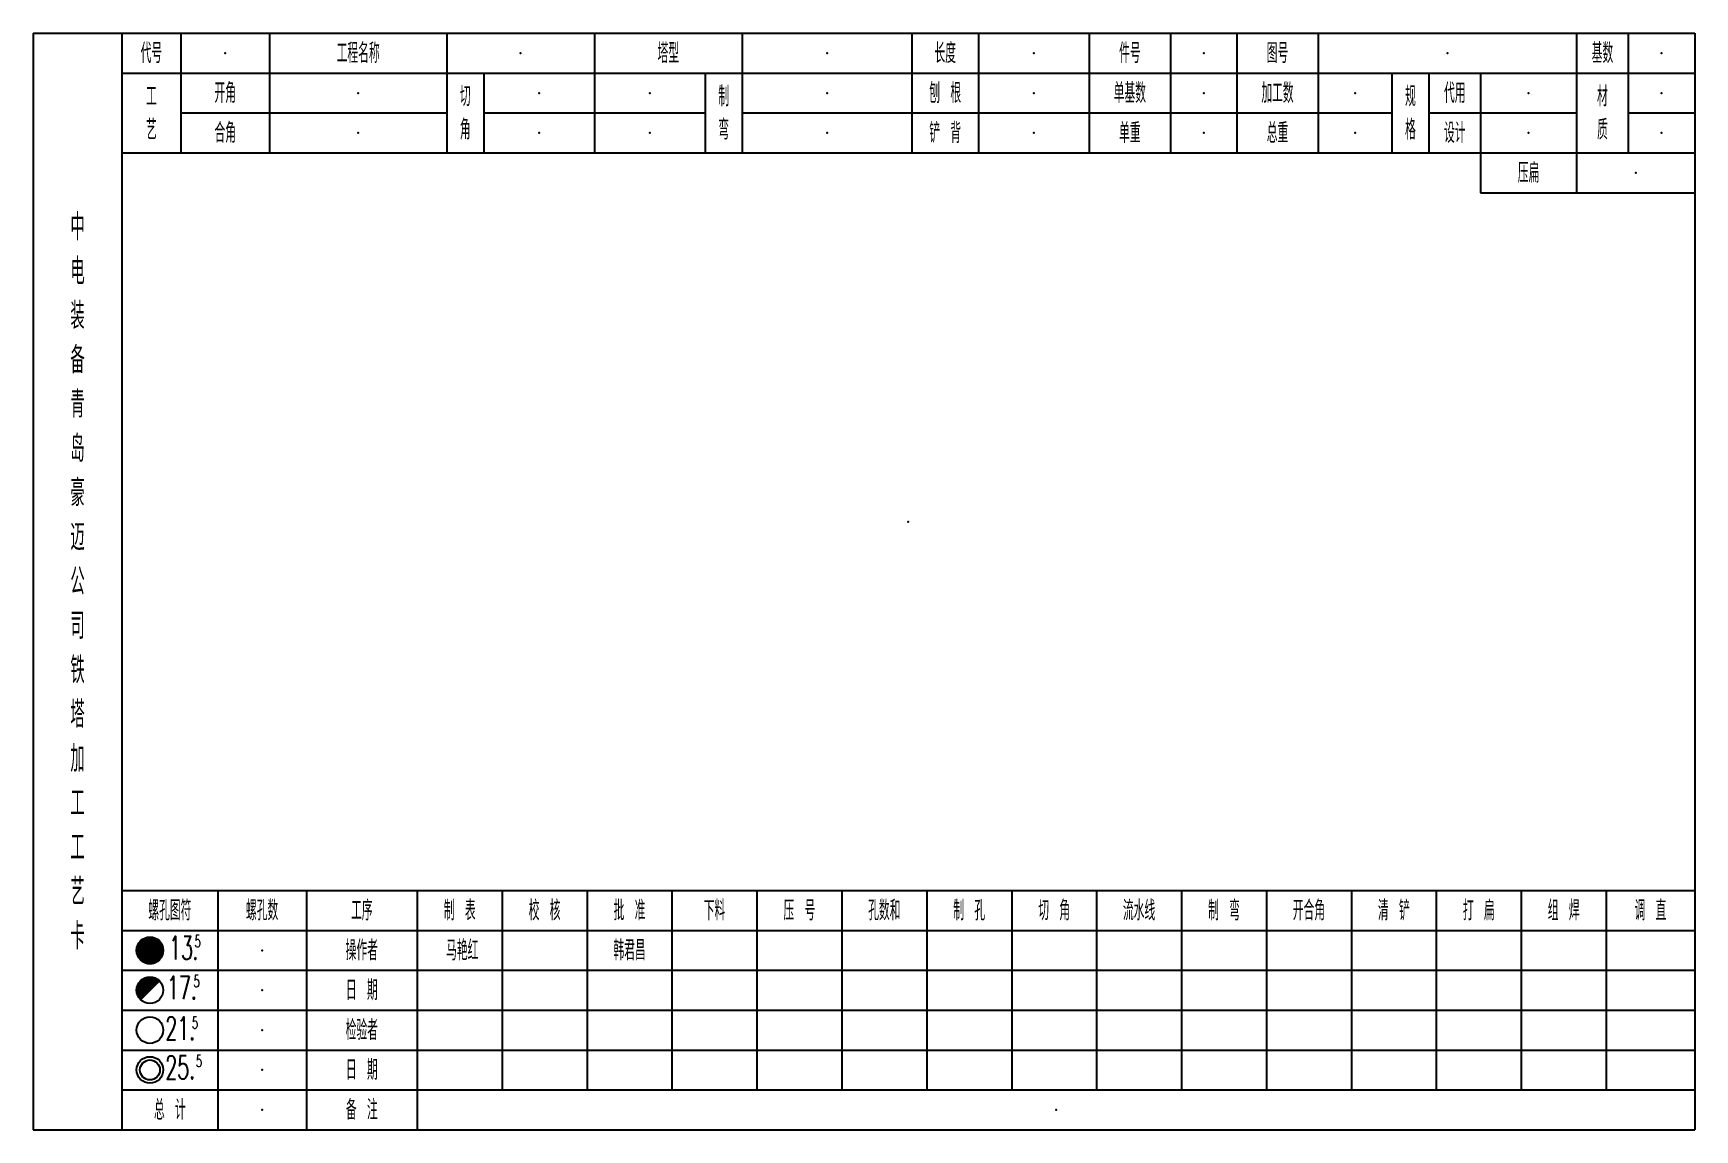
# Model space of a CAD drawing. Header units: millimetres. Extents: x 0 to 250, y 0 to 165.
import ezdxf

# ---------------------------------------------------------------- set-up
doc = ezdxf.new("R2010")
doc.units = ezdxf.units.MM
doc.header["$LTSCALE"] = 20
doc.layers.add('OUTLINE', color=7, linetype='Continuous')
doc.styles.add('SYMBOL_TXT', font='txt.shx', dxfattribs={"width": 0.6})
doc.styles.add('TITLE_TEXT', font='simplex.shx', dxfattribs={"width": 0.75, "height": 3, "bigfont": 'gbhzfs.shx'})
doc.styles.add('TITLE_TXT', font='simplex.shx', dxfattribs={"width": 0.75, "height": 2.5, "bigfont": 'gbhzfs.shx'})

msp = doc.modelspace()

# ---------------------------------------------------------------- hatches: boundary and pattern name
h = msp.add_hatch()
h.set_pattern_fill('LINE', color=256, scale=0.1, style=0)
h.set_pattern_definition([(0, (17.555556, 27), (0, 0.0125), [])])
edge = h.paths.add_edge_path()
edge.add_ellipse((17.56, 27), major_axis=(1.41, 1.41), ratio=1, start_angle=135, end_angle=315)
edge.add_ellipse((17.56, 27), major_axis=(1.41, 1.41), ratio=1, start_angle=315, end_angle=495)
h = msp.add_hatch()
h.set_pattern_fill('LINE', color=256, scale=0.1, style=0)
h.set_pattern_definition([(0, (17.555556, 21), (0, 0.0125), [])])
edge = h.paths.add_edge_path()
edge.add_ellipse((17.56, 21), major_axis=(1.41, 1.41), ratio=1, start_angle=0, end_angle=135)
edge.add_ellipse((17.56, 21), major_axis=(-1.41, 1.41), ratio=1, start_angle=45, end_angle=90)
edge.add_line((16.14, 19.59), (18.97, 22.41))

# ---------------------------------------------------------------- linework, layer by layer
for p, q in [((0, 165), (250, 165)), ((0, 165), (0, 0)), ((13.33, 165), (13.33, 0)), ((22.22, 165), (22.22, 147)), ((35.56, 165), (35.56, 147)), ((62.22, 165), (62.22, 147)), ((84.44, 165), (84.44, 147)), ((106.67, 165), (106.67, 147)), ((132.22, 165), (132.22, 147)), ((142.22, 165), (142.22, 147)), ((158.89, 165), (158.89, 147)), ((171.11, 165), (171.11, 147)), ((181.11, 165), (181.11, 147)), ((193.33, 165), (193.33, 147)), ((232.22, 165), (232.22, 141)), ((240, 165), (240, 147)), ((250, 165), (250, 0)), ((13.33, 159), (250, 159)), ((67.78, 159), (67.78, 147)), ((101.11, 159), (101.11, 147)), ((204.44, 159), (204.44, 147)), ((210, 159), (210, 147)), ((217.78, 159), (217.78, 141)), ((22.22, 153), (62.22, 153)), ((67.78, 153), (101.11, 153)), ((106.67, 153), (204.44, 153)), ((210, 153), (232.22, 153)), ((240, 153), (250, 153)), ((13.33, 147), (250, 147)), ((13.33, 36), (250, 36)), ((13.33, 36), (250, 36)), ((13.33, 36), (13.33, 0)), ((27.78, 36), (27.78, 0)), ((41.11, 36), (41.11, 0)), ((57.78, 36), (57.78, 0)), ((70.56, 36), (70.56, 6)), ((83.33, 36), (83.33, 6)), ((96.11, 36), (96.11, 6)), ((108.89, 36), (108.89, 6)), ((121.67, 36), (121.67, 6)), ((134.44, 36), (134.44, 6)), ((147.22, 36), (147.22, 6)), ((160, 36), (160, 6)), ((172.78, 36), (172.78, 6)), ((185.56, 36), (185.56, 6)), ((198.33, 36), (198.33, 6)), ((211.11, 36), (211.11, 6)), ((223.89, 36), (223.89, 6)), ((236.67, 36), (236.67, 6)), ((250, 36), (250, 0)), ((13.33, 30), (250, 30)), ((13.33, 24), (250, 24)), ((13.33, 18), (250, 18)), ((13.33, 12), (250, 12)), ((13.33, 6), (250, 6)), ((0, 0), (250, 0)), ((13.33, 0), (250, 0))]:
    msp.add_line(p, q)
for centre, radius in [((17.56, 27), 2), ((17.56, 21), 2), ((17.56, 15), 2), ((17.56, 9), 2), ((17.56, 9), 1.5)]:
    msp.add_circle(centre, radius)
at = {"layer": 'OUTLINE'}
msp.add_line((217.78, 141), (250, 141), dxfattribs=at)
for p in [(28.89, 162), (73.33, 162), (119.44, 162), (150.56, 162), (176.11, 162), (212.78, 162), (245, 162), (48.89, 156), (76.11, 156), (92.78, 156), (119.44, 156), (150.56, 156), (176.11, 156), (198.89, 156), (225, 156), (245, 156), (48.89, 150), (76.11, 150), (92.78, 150), (119.44, 150), (150.56, 150), (176.11, 150), (198.89, 150), (225, 150), (245, 150), (241.11, 144), (131.67, 91.5), (34.44, 27), (64.17, 27), (34.44, 21), (34.44, 15), (34.44, 9), (34.44, 3), (153.89, 3)]:
    msp.add_point(p, dxfattribs=at)

# ---------------------------------------------------------------- texts
at = {"style": 'SYMBOL_TXT', "width": 0.6}
for s, height, p in [('13', 3.5, (20.44, 25.61)), ('5', 1.8, (24.29, 27.46)), ('.', 3.5, (23.94, 25.61)), ('17.', 3.5, (20.11, 19.63)), ('5', 1.8, (24.12, 21.45)), ('21.', 3.5, (19.87, 13.51)), ('5', 1.8, (23.88, 15.21)), ('25.', 3.5, (19.87, 7.63)), ('5', 1.8, (24.48, 9.45))]:
    msp.add_text(s, height=height, dxfattribs=at).set_placement(p)
at = {"attachment_point": 5, "style": 'TITLE_TEXT'}
for s, insert, char_height, width in [('代号', (17.78, 162), 3, 8.8889), ('工程名称', (48.89, 162), 3, 26.6667), ('塔型', (95.56, 162), 3, 22.2222), ('长度', (137.22, 162), 3, 10), ('件号', (165, 162), 3, 12.2222), ('图号', (187.22, 162), 3, 12.2222), ('基数', (236.11, 162), 3, 7.7778), ('开角', (28.89, 156), 3, 13.3333), ('刨 根', (137.22, 156), 3, 10), ('单基数', (165, 156), 3, 12.2222), ('加工数', (187.22, 156), 3, 12.2222), ('代用', (213.89, 156), 3, 7.7778), ('工\\P艺', (17.78, 153), 3, 8.8889), ('切\\P角', (65, 153), 3, 5.5556), ('制\\P弯', (103.89, 153), 3, 5.5556), ('规\\P格', (207.22, 153), 3, 5.5556), ('材\\P质', (236.11, 153), 3, 7.7778), ('铲 背', (137.22, 150), 3, 10), ('单重', (165, 150), 3, 12.2222), ('总重', (187.22, 150), 3, 12.2222), ('设计', (213.89, 150), 3, 7.7778), ('中\\P电\\P装\\P备\\P青\\P岛\\P豪\\P迈\\P公\\P司\\P铁\\P塔\\P加\\P工\\P工\\P艺\\P卡', (6.67, 82.5), 4, 13.3333), ('工序', (49.44, 33), 3, 16.6667), ('制 表', (64.17, 33), 3, 12.7778), ('下料', (102.5, 33), 3, 12.7778), ('压 号', (115.28, 33), 3, 12.7778), ('孔数和', (128.06, 33), 3, 12.7778), ('制 孔', (140.83, 33), 3, 12.7778), ('切 角', (153.61, 33), 3, 12.7778), ('流水线', (166.39, 33), 3, 12.7778), ('制 弯', (179.17, 33), 3, 12.7778), ('开合角', (191.94, 33), 3, 12.7778), ('清 铲', (204.72, 33), 3, 12.7778), ('打 扁', (217.5, 33), 3, 12.7778), ('组 焊', (230.28, 33), 3, 12.7778), ('操作者', (49.44, 27), 3, 16.6667), ('马艳红', (64.55, 27), 3, 16.6667), ('韩君昌', (89.73, 27), 3, 16.6667), ('日 期', (49.44, 21), 3, 16.6667), ('检验者', (49.44, 15), 3, 16.6667), ('日 期', (49.44, 9), 3, 16.6667), ('总 计', (20.56, 3), 3, 14.4444), ('备 注', (49.44, 3), 3, 16.6667)]:
    msp.add_mtext(s, dxfattribs=dict(at, insert=insert, char_height=char_height, width=width))
at = {"layer": 'OUTLINE', "char_height": 3, "attachment_point": 5, "style": 'TITLE_TXT'}
for s, insert, width in [('合角', (28.89, 150), 13.3333), ('压扁', (225, 144), 14.4444), ('螺孔图符', (20.56, 33), 14.4444), ('螺孔数', (34.44, 33), 13.3333), ('校 核', (76.94, 33), 10.5556), ('批 准', (89.72, 33), 13.3334), ('调 直', (243.33, 33), 12.7778)]:
    msp.add_mtext(s, dxfattribs=dict(at, insert=insert, width=width))

doc.saveas('drawing.dxf')
